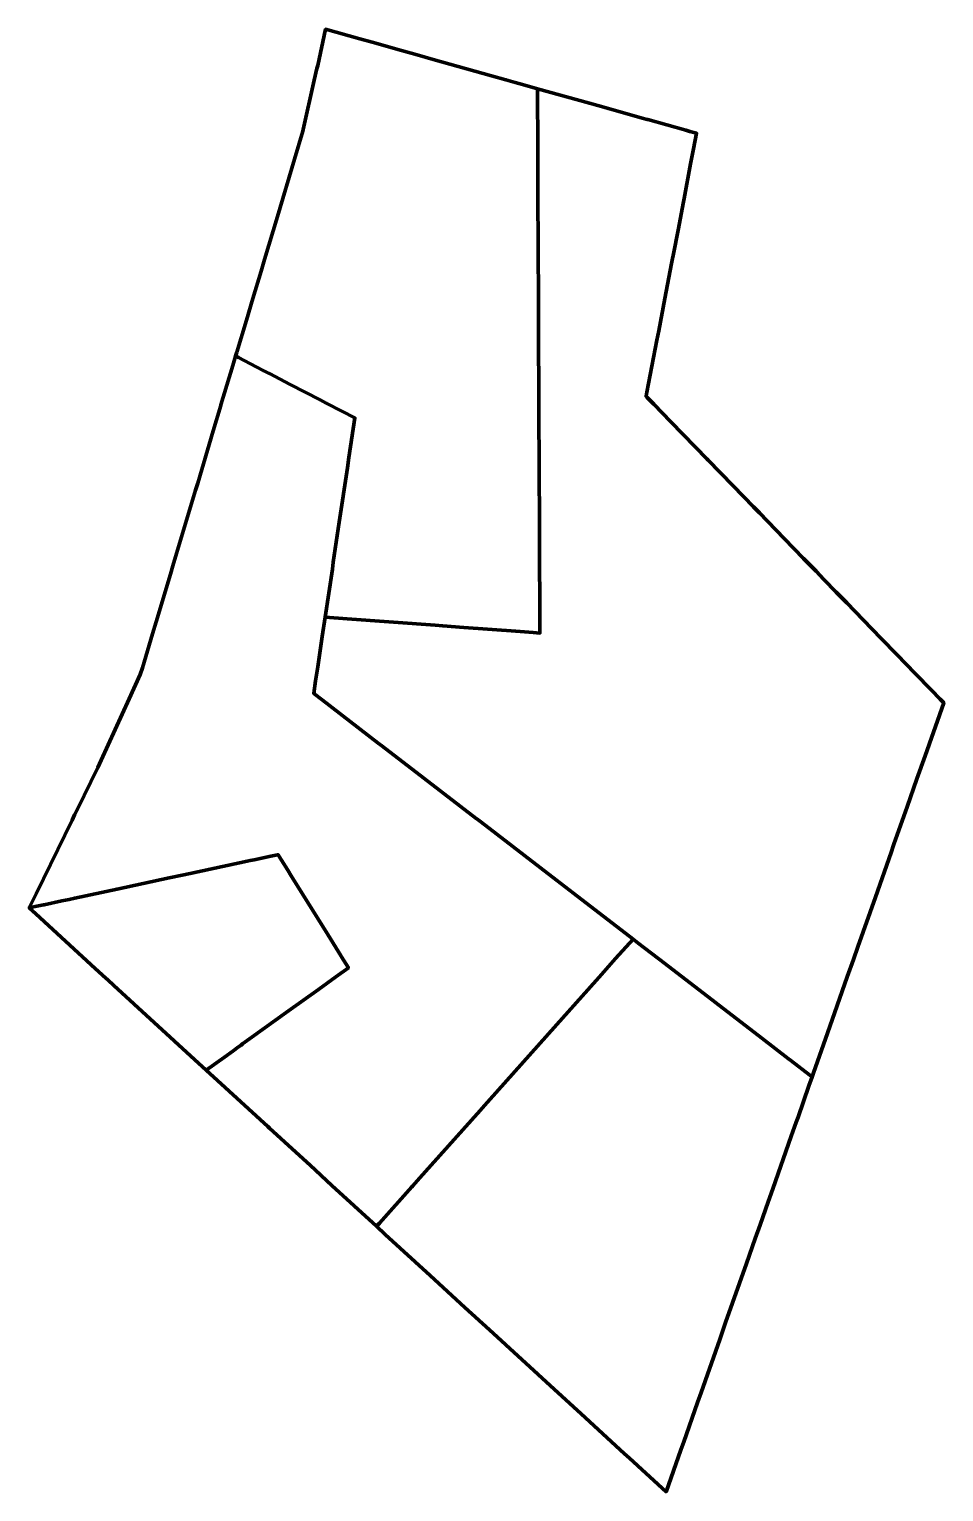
# Model space of a CAD drawing. Header units: metres. Extents: x 807591 to 807658, y 9157467 to 9157574.
import ezdxf

# ---------------------------------------------------------------- set-up
doc = ezdxf.new("R2010")
doc.units = ezdxf.units.M
doc.header["$MEASUREMENT"] = 0
doc.layers.add('2836-21165', color=1, linetype='Continuous')

msp = doc.modelspace()

# ---------------------------------------------------------------- linework, layer by layer
at = {"layer": '2836-21165', "color": 40, "lineweight": 70, "true_color": 0xffbb00}
msp.add_lwpolyline([(807605.89, 9157549.94), (807606.09, 9157549.84), (807607.39, 9157549.16), (807607.95, 9157548.87), (807608.05, 9157548.82), (807608.33, 9157548.68), (807608.35, 9157548.66), (807609.87, 9157547.87), (807612.05, 9157546.74), (807612.5, 9157546.51), (807613.62, 9157545.93), (807614.58, 9157545.43), (807614.15, 9157542.54), (807614.04, 9157541.8), (807613.44, 9157537.82), (807613.01, 9157534.91), (807612.94, 9157534.41), (807612.41, 9157530.9), (807614.02, 9157530.78), (807620.43, 9157530.31), (807620.99, 9157530.26), (807622.52, 9157530.15), (807626.31, 9157529.87), (807627.59, 9157529.78), (807628.07, 9157529.74), (807628.07, 9157531.09), (807628.07, 9157531.19), (807628.07, 9157531.4), (807628.05, 9157535.56), (807628.04, 9157538.15), (807628.02, 9157541.31), (807628.01, 9157542.72), (807628, 9157544.98), (807628, 9157546.84), (807627.97, 9157551.58), (807627.97, 9157551.72), (807627.97, 9157552.03), (807627.97, 9157553.12), (807627.94, 9157558.7), (807627.93, 9157560.84), (807627.91, 9157564.73), (807627.91, 9157566.3), (807627.9, 9157568.08), (807627.9, 9157568.16), (807627.9, 9157568.59), (807627.89, 9157569.12), (807627.89, 9157569.44), (807626.79, 9157569.75), (807626.26, 9157569.9), (807625.59, 9157570.09), (807624.53, 9157570.38), (807620.28, 9157571.58), (807619.11, 9157571.91), (807617.99, 9157572.22), (807615.85, 9157572.82), (807614.95, 9157573.07), (807612.45, 9157573.77), (807611.87, 9157571.14), (807611.81, 9157570.9), (807611.62, 9157570.05), (807610.82, 9157566.47), (807610.78, 9157566.33), (807610.17, 9157564.3), (807608.93, 9157560.12), (807607.99, 9157556.98), (807607.74, 9157556.14), (807607.14, 9157554.14), (807606.67, 9157552.56), (807605.97, 9157550.22)], close=True, dxfattribs=at)
at = {"layer": '2836-21165', "color": 3, "lineweight": 70, "true_color": 0x00ff00}
for points in [[(807611.72, 9157526.26), (807611.58, 9157525.34), (807612.2, 9157524.87), (807616.29, 9157521.72), (807616.55, 9157521.52), (807618.03, 9157520.38), (807618.44, 9157520.07), (807623.42, 9157516.23), (807623.48, 9157516.19), (807623.76, 9157515.97), (807629.28, 9157511.72), (807630.54, 9157510.75), (807634.86, 9157507.42), (807635.24, 9157507.13), (807637.17, 9157505.65), (807640.86, 9157502.8), (807644.26, 9157500.19), (807646.19, 9157498.7), (807646.36, 9157498.57), (807647.74, 9157497.51), (807647.91, 9157497.37), (807648.02, 9157497.68), (807648.89, 9157500.15), (807649.37, 9157501.53), (807650.48, 9157504.66), (807650.93, 9157505.94), (807651.25, 9157506.87), (807652.53, 9157510.49), (807653.67, 9157513.75), (807653.86, 9157514.27), (807653.88, 9157514.34), (807654.84, 9157517.07), (807655.56, 9157519.11), (807656.16, 9157520.8), (807657.51, 9157524.65), (807657.24, 9157524.93), (807656.59, 9157525.6), (807655.43, 9157526.8), (807654.09, 9157528.18), (807652.96, 9157529.34), (807651.64, 9157530.7), (807650.44, 9157531.94), (807649.68, 9157532.72), (807648.77, 9157533.65), (807648.2, 9157534.25), (807647.5, 9157534.96), (807647.29, 9157535.19), (807645.87, 9157536.64), (807644.07, 9157538.51), (807643.64, 9157538.94), (807642.15, 9157540.48), (807640.32, 9157542.37), (807640.28, 9157542.41), (807640.26, 9157542.43), (807637.62, 9157545.15), (807636.37, 9157546.44), (807636.18, 9157546.63), (807635.9, 9157546.92), (807635.81, 9157547.01), (807635.87, 9157547.3), (807636.59, 9157551.09), (807636.73, 9157551.79), (807637.18, 9157554.15), (807637.67, 9157556.7), (807637.72, 9157556.93), (807637.81, 9157557.4), (807638.14, 9157559.13), (807638.53, 9157561.18), (807638.58, 9157561.43), (807639.06, 9157563.95), (807639.27, 9157565.05), (807639.49, 9157566.19), (807639.01, 9157566.32), (807638.71, 9157566.41), (807635.93, 9157567.19), (807635.89, 9157567.2), (807635.53, 9157567.3), (807633.06, 9157567.99), (807632.3, 9157568.21), (807631.68, 9157568.38), (807627.89, 9157569.44), (807627.89, 9157569.12), (807627.9, 9157568.59), (807627.9, 9157568.16), (807627.9, 9157568.08), (807627.91, 9157566.3), (807627.91, 9157564.73), (807627.93, 9157560.84), (807627.94, 9157558.7), (807627.97, 9157553.12), (807627.97, 9157552.03), (807627.97, 9157551.72), (807627.97, 9157551.58), (807628, 9157546.84), (807628, 9157544.98), (807628.01, 9157542.72), (807628.02, 9157541.31), (807628.04, 9157538.15), (807628.05, 9157535.56), (807628.07, 9157531.4), (807628.07, 9157531.19), (807628.07, 9157531.09), (807628.07, 9157529.74), (807627.59, 9157529.78), (807626.31, 9157529.87), (807622.52, 9157530.15), (807620.99, 9157530.26), (807620.43, 9157530.31), (807614.02, 9157530.78), (807612.41, 9157530.9), (807612.2, 9157529.49), (807612, 9157528.12), (807611.87, 9157527.28)], [(807591.23, 9157510.48), (807590.84, 9157509.7), (807591.27, 9157509.79), (807591.64, 9157509.87), (807591.88, 9157509.92), (807591.9, 9157509.92), (807591.94, 9157509.93), (807593.22, 9157510.21), (807593.76, 9157510.32), (807594.16, 9157510.41), (807597.24, 9157511.07), (807601.04, 9157511.88), (807601.99, 9157512.08), (807602.58, 9157512.21), (807606.74, 9157513.1), (807606.95, 9157513.15), (807607.24, 9157513.21), (807608.46, 9157513.47), (807608.94, 9157513.57), (807608.98, 9157513.58), (807609.24, 9157513.18), (807609.69, 9157512.45), (807609.94, 9157512.04), (807612.61, 9157507.75), (807613.59, 9157506.17), (807613.61, 9157506.13), (807614.11, 9157505.33), (807613.2, 9157504.68), (807611.93, 9157503.76), (807609.75, 9157502.2), (807609.58, 9157502.08), (807607.08, 9157500.27), (807606.4, 9157499.78), (807606.29, 9157499.7), (807606.1, 9157499.57), (807606.09, 9157499.56), (807606.09, 9157499.56), (807605.68, 9157499.26), (807605.07, 9157498.82), (807603.74, 9157497.87), (807604.57, 9157497.11), (807608.23, 9157493.75), (807608.25, 9157493.74), (807608.36, 9157493.64), (807610.27, 9157491.88), (807611.31, 9157490.93), (807612.91, 9157489.46), (807616.16, 9157486.48), (807616.38, 9157486.72), (807618.73, 9157489.36), (807618.77, 9157489.4), (807619.31, 9157490.01), (807620.14, 9157490.94), (807623.71, 9157494.93), (807624.02, 9157495.28), (807624.24, 9157495.53), (807628.69, 9157500.51), (807632.16, 9157504.4), (807632.38, 9157504.65), (807633.59, 9157506), (807634.86, 9157507.42), (807630.54, 9157510.75), (807629.28, 9157511.72), (807623.76, 9157515.97), (807623.48, 9157516.19), (807623.42, 9157516.23), (807618.44, 9157520.07), (807618.03, 9157520.38), (807616.55, 9157521.52), (807616.29, 9157521.72), (807612.2, 9157524.87), (807611.58, 9157525.34), (807611.72, 9157526.26), (807611.87, 9157527.28), (807612, 9157528.12), (807612.2, 9157529.49), (807612.41, 9157530.9), (807612.94, 9157534.41), (807613.01, 9157534.91), (807613.44, 9157537.82), (807614.04, 9157541.8), (807614.15, 9157542.54), (807614.58, 9157545.43), (807613.62, 9157545.93), (807612.5, 9157546.51), (807612.05, 9157546.74), (807609.87, 9157547.87), (807608.35, 9157548.66), (807608.33, 9157548.68), (807608.05, 9157548.82), (807607.95, 9157548.87), (807607.39, 9157549.16), (807606.09, 9157549.84), (807605.89, 9157549.94), (807605.68, 9157549.26), (807604.82, 9157546.39), (807604.81, 9157546.34), (807604.25, 9157544.48), (807603.12, 9157540.68), (807602.96, 9157540.16), (807601.58, 9157535.55), (807601.31, 9157534.64), (807601.13, 9157534.03), (807600.09, 9157530.55), (807599.83, 9157529.69), (807599.09, 9157527.21), (807598.94, 9157526.71), (807598.13, 9157524.94), (807596.08, 9157520.48), (807595.83, 9157519.94), (807594.33, 9157516.84), (807594.15, 9157516.48), (807593.97, 9157516.1), (807591.34, 9157510.72)], [(807616.38, 9157486.72), (807616.16, 9157486.48), (807616.8, 9157485.89), (807620.06, 9157482.9), (807622.6, 9157480.57), (807624.4, 9157478.92), (807626.76, 9157476.76), (807629.1, 9157474.61), (807631.07, 9157472.81), (807634.22, 9157469.92), (807634.61, 9157469.56), (807637.27, 9157467.12), (807638.35, 9157470.19), (807638.56, 9157470.77), (807639.56, 9157473.63), (807639.82, 9157474.37), (807641.18, 9157478.23), (807641.61, 9157479.47), (807643.12, 9157483.76), (807643.77, 9157485.6), (807644.12, 9157486.58), (807644.71, 9157488.26), (807645.04, 9157489.2), (807646.39, 9157493.05), (807646.75, 9157494.07), (807646.89, 9157494.45), (807647.68, 9157496.72), (807647.91, 9157497.37), (807647.74, 9157497.51), (807646.36, 9157498.57), (807646.19, 9157498.7), (807644.26, 9157500.19), (807640.86, 9157502.8), (807637.17, 9157505.65), (807635.24, 9157507.13), (807634.86, 9157507.42), (807633.59, 9157506), (807632.38, 9157504.65), (807632.16, 9157504.4), (807628.69, 9157500.51), (807624.24, 9157495.53), (807624.02, 9157495.28), (807623.71, 9157494.93), (807620.14, 9157490.94), (807619.31, 9157490.01), (807618.77, 9157489.4), (807618.73, 9157489.36)]]:
    msp.add_lwpolyline(points, close=True, dxfattribs=at)
at = {"layer": '2836-21165', "color": 5, "lineweight": 70, "true_color": 0x0000ff}
msp.add_lwpolyline([(807590.84, 9157509.7), (807591.31, 9157509.27), (807595.64, 9157505.29), (807596.43, 9157504.57), (807596.57, 9157504.45), (807597, 9157504.05), (807602.89, 9157498.65), (807603.74, 9157497.87), (807605.07, 9157498.82), (807605.68, 9157499.26), (807606.09, 9157499.56), (807606.09, 9157499.56), (807606.1, 9157499.57), (807606.29, 9157499.7), (807606.4, 9157499.78), (807607.08, 9157500.27), (807609.58, 9157502.08), (807609.75, 9157502.2), (807611.93, 9157503.76), (807613.2, 9157504.68), (807614.11, 9157505.33), (807613.61, 9157506.13), (807613.59, 9157506.17), (807612.61, 9157507.75), (807609.94, 9157512.04), (807609.69, 9157512.45), (807609.24, 9157513.18), (807608.98, 9157513.58), (807608.94, 9157513.57), (807608.46, 9157513.47), (807607.24, 9157513.21), (807606.95, 9157513.15), (807606.74, 9157513.1), (807602.58, 9157512.21), (807601.99, 9157512.08), (807601.04, 9157511.88), (807597.24, 9157511.07), (807594.16, 9157510.41), (807593.76, 9157510.32), (807593.22, 9157510.21), (807591.94, 9157509.93), (807591.9, 9157509.92), (807591.88, 9157509.92), (807591.64, 9157509.87), (807591.27, 9157509.79)], close=True, dxfattribs=at)

doc.saveas('drawing.dxf')
